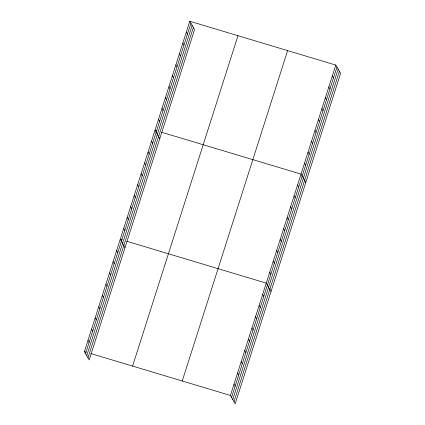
<?xml version="1.0" encoding="UTF-8"?>
<svg xmlns="http://www.w3.org/2000/svg" width="425" height="425" viewBox="0 0 425 425"><rect width="100%" height="100%" fill="white"/><g stroke="black" fill="none" stroke-linecap="round" stroke-linejoin="round"><path stroke-width="0.64" d="M189.789 21.25L194.57 29.543L89.192 359.917L84.405 351.629L189.789 21.25L335.808 65.083L340.595 73.371L235.211 403.75L230.43 395.457L91.03 353.616M85.542 353.6L190.926 23.221M86.748 355.688L192.127 25.309M87.986 357.834L193.37 27.455M132.595 366.095L237.973 35.716M182.24 380.997L287.624 50.617M230.43 395.457L335.808 65.083M231.567 397.433L336.951 67.054M232.773 399.516L338.151 69.137M234.01 401.668L339.394 71.288M156.82 130.815L155.008 130.273L159.795 138.566M161.638 132.265L301.033 174.107L305.819 182.394M122.044 239.843L120.233 239.302L125.019 247.589M126.863 241.288L266.257 283.13L271.044 291.422M84.405 351.629L86.211 352.171M332.334 75.985L333.471 77.956M328.854 86.886L329.991 88.857M325.375 97.787L326.517 99.763M321.9 108.694L323.037 110.665M318.421 119.595L319.558 121.566M314.941 130.496L316.083 132.467M311.467 141.398L312.603 143.374M307.987 152.299L309.129 154.275M304.513 163.205L305.649 165.176M297.553 185.008L298.695 186.984M294.079 195.909L295.216 197.885M290.599 206.816L291.741 208.787M186.309 32.151L187.446 34.127M287.125 217.717L288.262 219.688M182.83 43.053L183.972 45.029M283.645 228.618L284.782 230.589M179.355 53.959L180.492 55.93M280.165 239.519L281.308 241.496M175.876 64.86L177.012 66.831M276.691 250.426L277.828 252.397M172.396 75.762L173.538 77.738M273.211 261.327L274.353 263.298M168.922 86.663L170.058 88.639M269.737 272.228L270.874 274.199M165.442 97.569L166.584 99.54M161.968 108.471L163.104 110.442M262.677 294.366L263.813 296.337M158.488 119.372L159.625 121.343M259.091 305.596L260.227 307.567M255.51 316.832L256.647 318.803M151.534 141.18L152.671 143.151M251.924 328.063L253.066 330.034M148.054 152.081L149.196 154.052M248.343 339.293L249.48 341.27M144.58 162.982L145.717 164.953M244.758 350.529L245.9 352.5M141.1 173.883L142.237 175.86M241.177 361.76L242.314 363.736M137.62 184.79L138.762 186.761M237.591 372.996L238.733 374.967M134.146 195.691L135.283 197.662M234.01 384.227L235.147 386.197M130.666 206.593L131.808 208.563M127.192 217.494L128.329 219.47M123.712 228.395L124.849 230.371M116.652 250.532L117.789 252.503M113.066 261.768L114.208 263.739M109.485 272.999L110.622 274.97M105.905 284.229L107.042 286.206M102.319 295.465L103.461 297.436M98.738 306.696L99.875 308.672M95.152 317.932L96.294 319.903M91.572 329.163L92.708 331.133M87.986 340.393L89.128 342.369"/></g></svg>
